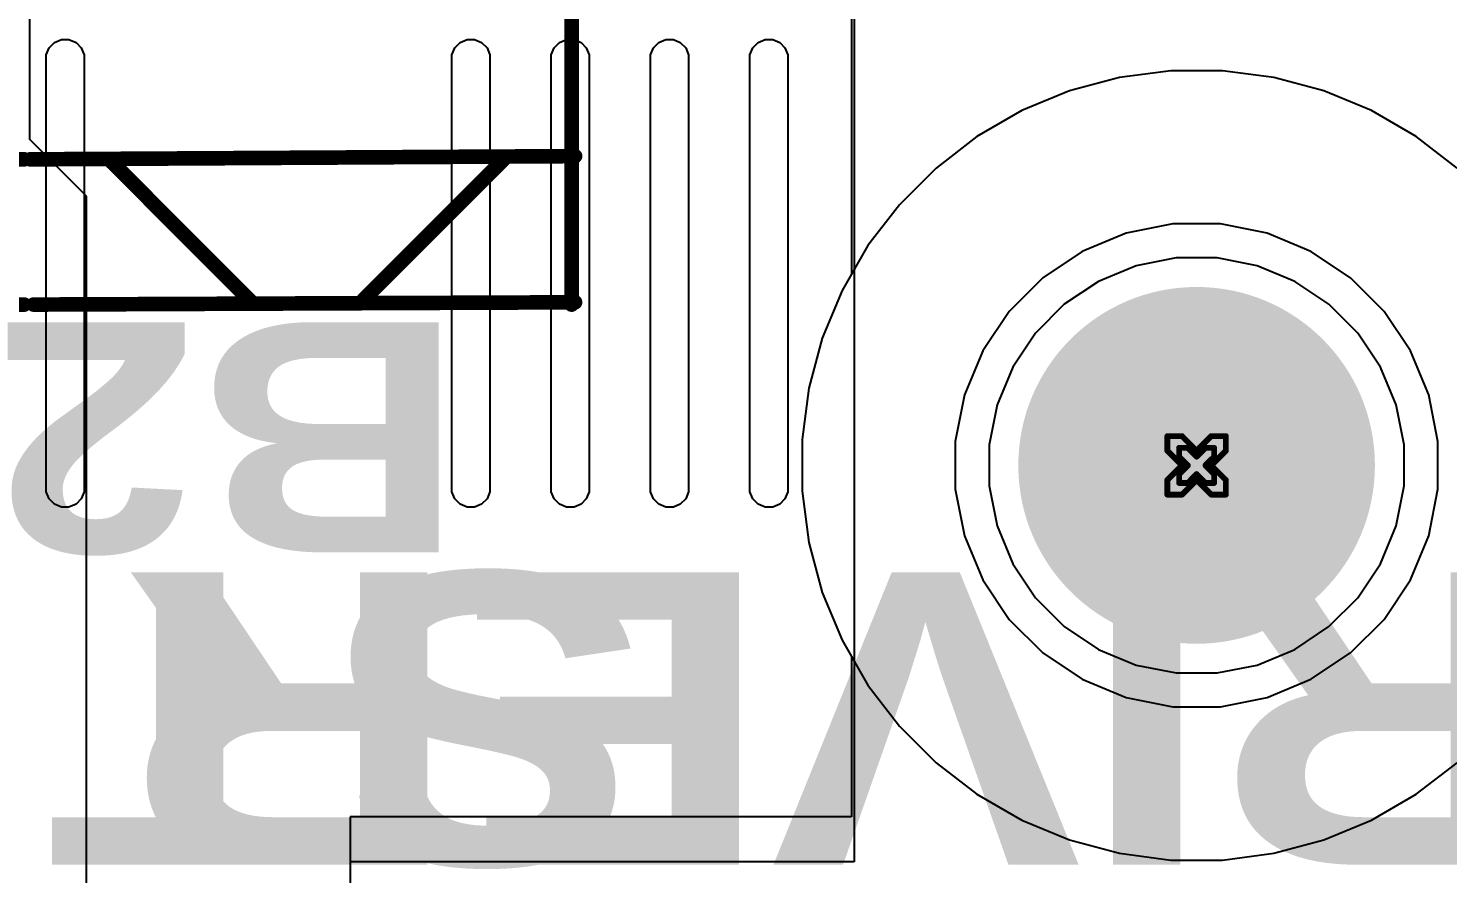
# Model space of a CAD drawing. Header units: inches. Extents: x -4 to 5258, y -4 to 5281.
# Drawn here: x 70.33 to 82.66, y 90.69 to 98.03 of the extents above; entities that cross this region are included whole.
import ezdxf

# ---------------------------------------------------------------- set-up
doc = ezdxf.new("R2010")
doc.units = ezdxf.units.IN
for name, color, linetype in [('Bottom Layer', 5, 'Continuous'), ('Bottom Solder', 6, 'Continuous'), ('Drill Drawing', 1, 'Continuous'), ('Layer 1', 16, 'Continuous'), ('Layer 2', 76, 'Continuous'), ('Pad Holes', 156, 'Continuous'), ('Top Layer', 1, 'Continuous'), ('Top Overlay', 2, 'Continuous'), ('Top Solder', 216, 'Continuous')]:
    doc.layers.add(name, color=color, linetype=linetype)
doc.styles.add('Arial Black_Bold', font='', dxfattribs={"height": 0.2})
doc.styles.get('Arial Black_Bold').set_extended_font_data('Arial Black', bold=True)

# ---------------------------------------------------------------- blocks, each defined once
blk = doc.blocks.new('DB128L_5_08_4P_GN_S_206')
at = {"layer": 'Top Overlay'}
for points in [[(-5.327, 5.1, 0.127, 0.127, 0), (-10.033, 5.08, 0.127, 0.127, 0)], [(-10.003, -4.9, 0.127, 0.127, 0), (-10.003, 5.1, 0.127, 0.127, 0)], [(-8.195, 5.057, 0.127, 0.127, 0), (-9.414, 3.838, 0.127, 0.127, 0)], [(-8.195, 5.06, 0.127, 0.127, 0), (-8.195, 5.057, 0.127, 0.127, 0)], [(-6.01, 3.866, 0.127, 0.127, 0), (-7.204, 5.06, 0.127, 0.127, 0)], [(4.706, 5.1, 0.127, 0.127, 0), (-5.244, 5.1, 0.127, 0.127, 0)], [(-5.297, 3.838, 0.127, 0.127, 0), (-10.033, 3.81, 0.127, 0.127, 0)], [(-6.01, 3.866, 0.127, 0.127, 0), (-6.01, 3.838, 0.127, 0.127, 0)], [(4.736, 3.838, 0.127, 0.127, 0), (-5.244, 3.838, 0.127, 0.127, 0)]]:
    blk.add_lwpolyline(points, format="xyseb", dxfattribs=at)
for points in [[(-10.065, 5.08, 0.0635, 0.0635, 1), (-10.001, 5.08, 0.0635, 0.0635, 1)], [(-10.035, 5.1, 0.0635, 0.0635, 1), (-9.971, 5.1, 0.0635, 0.0635, 1)], [(-8.226, 5.06, 0.0635, 0.0635, 1), (-8.163, 5.06, 0.0635, 0.0635, 1)], [(-8.226, 5.057, 0.0635, 0.0635, 1), (-8.163, 5.057, 0.0635, 0.0635, 1)], [(-8.226, 5.057, 0.0635, 0.0635, 1), (-8.163, 5.057, 0.0635, 0.0635, 1)], [(-7.236, 5.06, 0.0635, 0.0635, 1), (-7.172, 5.06, 0.0635, 0.0635, 1)], [(-5.359, 5.1, 0.0635, 0.0635, 1), (-5.295, 5.1, 0.0635, 0.0635, 1)], [(-5.276, 5.1, 0.0635, 0.0635, 1), (-5.212, 5.1, 0.0635, 0.0635, 1)], [(-10.065, 3.81, 0.0635, 0.0635, 1), (-10.001, 3.81, 0.0635, 0.0635, 1)], [(-9.446, 3.838, 0.0635, 0.0635, 1), (-9.382, 3.838, 0.0635, 0.0635, 1)], [(-6.042, 3.866, 0.0635, 0.0635, 1), (-5.978, 3.866, 0.0635, 0.0635, 1)], [(-6.042, 3.866, 0.0635, 0.0635, 1), (-5.978, 3.866, 0.0635, 0.0635, 1)], [(-6.042, 3.838, 0.0635, 0.0635, 1), (-5.978, 3.838, 0.0635, 0.0635, 1)], [(-5.329, 3.838, 0.0635, 0.0635, 1), (-5.265, 3.838, 0.0635, 0.0635, 1)], [(-5.276, 3.838, 0.0635, 0.0635, 1), (-5.212, 3.838, 0.0635, 0.0635, 1)]]:
    blk.add_lwpolyline(points, format="xyseb", close=True, dxfattribs=at)

msp = doc.modelspace()

# ---------------------------------------------------------------- hatches: boundary and pattern name
at = {"layer": 'Bottom Solder'}
h = msp.add_hatch(color=6, dxfattribs=at)
edge = h.paths.add_edge_path()
edge.add_arc((80.483, 94.237), 0.102, 0, 360)
at = {"layer": 'Pad Holes'}
h = msp.add_hatch(color=7, dxfattribs=at)
edge = h.paths.add_edge_path()
edge.add_arc((80.483, 94.237), 1.55, 0, 360)
at = {"layer": 'Top Solder'}
h = msp.add_hatch(color=216, dxfattribs=at)
edge = h.paths.add_edge_path()
edge.add_arc((80.483, 94.237), 0.102, 0, 360)

# ---------------------------------------------------------------- linework, layer by layer
at = {"layer": 'Bottom Layer'}
for p, q in [((79.871, 96.254), (79.489, 96.096)), ((79.871, 96.254), (79.489, 96.096)), ((80.277, 96.335), (79.871, 96.254)), ((80.277, 96.335), (79.871, 96.254)), ((80.483, 96.335), (80.277, 96.335)), ((80.69, 96.335), (80.277, 96.335)), ((80.69, 96.335), (80.483, 96.335)), ((81.095, 96.254), (80.69, 96.335)), ((81.095, 96.254), (80.69, 96.335)), ((81.477, 96.096), (81.095, 96.254)), ((81.477, 96.096), (81.095, 96.254)), ((79.489, 96.096), (79.146, 95.866)), ((79.489, 96.096), (79.146, 95.866)), ((81.821, 95.866), (81.477, 96.096)), ((81.821, 95.866), (81.477, 96.096)), ((79.146, 95.866), (78.854, 95.574)), ((79.146, 95.866), (78.854, 95.574)), ((82.113, 95.574), (81.821, 95.866)), ((82.113, 95.574), (81.821, 95.866)), ((78.854, 95.574), (78.624, 95.231)), ((78.854, 95.574), (78.624, 95.231)), ((82.342, 95.231), (82.113, 95.574)), ((82.342, 95.231), (82.113, 95.574)), ((78.624, 95.231), (78.466, 94.849)), ((78.624, 95.231), (78.466, 94.849)), ((82.501, 94.849), (82.342, 95.231)), ((82.501, 94.849), (82.342, 95.231)), ((78.466, 94.849), (78.385, 94.443)), ((78.466, 94.849), (78.385, 94.443)), ((82.581, 94.443), (82.501, 94.849)), ((82.581, 94.443), (82.501, 94.849)), ((78.385, 94.443), (78.385, 94.237)), ((78.385, 94.443), (78.385, 94.03)), ((82.581, 94.237), (82.581, 94.443)), ((82.581, 94.03), (82.581, 94.443)), ((78.385, 94.237), (78.385, 94.237)), ((78.385, 94.237), (78.385, 94.03)), ((82.581, 94.03), (82.581, 94.237)), ((78.385, 94.03), (78.466, 93.625)), ((78.385, 94.03), (78.466, 93.625)), ((82.501, 93.625), (82.581, 94.03)), ((82.501, 93.625), (82.581, 94.03)), ((78.466, 93.625), (78.624, 93.243)), ((78.466, 93.625), (78.624, 93.243)), ((82.342, 93.243), (82.501, 93.625)), ((82.342, 93.243), (82.501, 93.625)), ((78.624, 93.243), (78.854, 92.899)), ((78.624, 93.243), (78.854, 92.899)), ((82.113, 92.899), (82.342, 93.243)), ((82.113, 92.899), (82.342, 93.243)), ((78.854, 92.899), (79.146, 92.607)), ((78.854, 92.899), (79.146, 92.607)), ((81.821, 92.607), (82.113, 92.899)), ((81.821, 92.607), (82.113, 92.899)), ((79.146, 92.607), (79.489, 92.378)), ((79.146, 92.607), (79.489, 92.378)), ((81.477, 92.378), (81.821, 92.607)), ((81.477, 92.378), (81.821, 92.607)), ((79.489, 92.378), (79.871, 92.219)), ((79.489, 92.378), (79.871, 92.219)), ((81.095, 92.219), (81.477, 92.378)), ((81.095, 92.219), (81.477, 92.378)), ((79.871, 92.219), (80.277, 92.139)), ((79.871, 92.219), (80.277, 92.139)), ((80.69, 92.139), (81.095, 92.219)), ((80.69, 92.139), (81.095, 92.219)), ((80.277, 92.139), (80.483, 92.139)), ((80.277, 92.139), (80.69, 92.139)), ((80.483, 92.139), (80.69, 92.139))]:
    msp.add_line(p, q, dxfattribs=at)
at = {"layer": 'Bottom Solder'}
for p, q in [((70.483, 97.805), (70.508, 97.865)), ((70.508, 97.865), (70.555, 97.912)), ((70.555, 97.912), (70.615, 97.937)), ((70.615, 97.937), (70.648, 97.937)), ((70.648, 97.937), (70.681, 97.937)), ((70.681, 97.937), (70.742, 97.912)), ((70.742, 97.912), (70.788, 97.865)), ((70.788, 97.865), (70.813, 97.805)), ((74.01, 97.805), (74.035, 97.865)), ((74.035, 97.865), (74.081, 97.912)), ((74.081, 97.912), (74.142, 97.937)), ((74.142, 97.937), (74.175, 97.937)), ((74.175, 97.937), (74.207, 97.937)), ((74.207, 97.937), (74.268, 97.912)), ((74.268, 97.912), (74.315, 97.865)), ((74.315, 97.865), (74.34, 97.805)), ((74.873, 97.805), (74.898, 97.865)), ((74.898, 97.865), (74.945, 97.912)), ((74.945, 97.912), (75.005, 97.937)), ((75.005, 97.937), (75.038, 97.937)), ((75.038, 97.937), (75.071, 97.937)), ((75.071, 97.937), (75.132, 97.912)), ((75.132, 97.912), (75.178, 97.865)), ((75.178, 97.865), (75.203, 97.805)), ((75.737, 97.805), (75.762, 97.865)), ((75.762, 97.865), (75.808, 97.912)), ((75.808, 97.912), (75.869, 97.937)), ((75.869, 97.937), (75.902, 97.937)), ((75.902, 97.937), (75.935, 97.937)), ((75.935, 97.937), (75.995, 97.912)), ((75.995, 97.912), (76.042, 97.865)), ((76.042, 97.865), (76.067, 97.805)), ((76.6, 97.805), (76.625, 97.865)), ((76.625, 97.865), (76.672, 97.912)), ((76.672, 97.912), (76.733, 97.937)), ((76.733, 97.937), (76.765, 97.937)), ((76.765, 97.937), (76.798, 97.937)), ((76.798, 97.937), (76.859, 97.912)), ((76.859, 97.912), (76.905, 97.865)), ((76.905, 97.865), (76.931, 97.805)), ((70.483, 97.772), (70.483, 97.805)), ((70.483, 94.04), (70.483, 97.772)), ((70.813, 97.805), (70.813, 97.772)), ((70.813, 97.772), (70.813, 97.772)), ((70.813, 97.772), (70.813, 94.04)), ((74.01, 97.772), (74.01, 97.805)), ((74.01, 94.04), (74.01, 97.772)), ((74.34, 97.805), (74.34, 97.772)), ((74.34, 97.772), (74.34, 97.772)), ((74.34, 97.772), (74.34, 94.04)), ((74.873, 97.772), (74.873, 97.805)), ((74.873, 94.04), (74.873, 97.772)), ((75.203, 97.805), (75.203, 97.772)), ((75.203, 97.772), (75.203, 97.772)), ((75.203, 97.772), (75.203, 94.04)), ((75.737, 97.772), (75.737, 97.805)), ((75.737, 94.04), (75.737, 97.772)), ((76.067, 97.805), (76.067, 97.772)), ((76.067, 97.772), (76.067, 97.772)), ((76.067, 97.772), (76.067, 94.04)), ((76.6, 97.772), (76.6, 97.805)), ((76.6, 94.04), (76.6, 97.772)), ((76.931, 97.805), (76.931, 97.772)), ((76.931, 97.772), (76.931, 97.772)), ((76.931, 97.772), (76.931, 94.04)), ((70.483, 94.007), (70.483, 94.04)), ((70.483, 94.04), (70.483, 94.04)), ((70.813, 94.04), (70.813, 94.007)), ((74.01, 94.007), (74.01, 94.04)), ((74.01, 94.04), (74.01, 94.04)), ((74.34, 94.04), (74.34, 94.007)), ((74.873, 94.007), (74.873, 94.04)), ((74.873, 94.04), (74.873, 94.04)), ((75.203, 94.04), (75.203, 94.007)), ((75.737, 94.007), (75.737, 94.04)), ((75.737, 94.04), (75.737, 94.04)), ((76.067, 94.04), (76.067, 94.007)), ((76.6, 94.007), (76.6, 94.04)), ((76.6, 94.04), (76.6, 94.04)), ((76.931, 94.04), (76.931, 94.007)), ((70.508, 93.946), (70.483, 94.007)), ((70.555, 93.9), (70.508, 93.946)), ((70.615, 93.875), (70.555, 93.9)), ((70.742, 93.9), (70.681, 93.875)), ((70.788, 93.946), (70.742, 93.9)), ((70.813, 94.007), (70.788, 93.946)), ((74.035, 93.946), (74.01, 94.007)), ((74.081, 93.9), (74.035, 93.946)), ((74.142, 93.875), (74.081, 93.9)), ((74.268, 93.9), (74.207, 93.875)), ((74.315, 93.946), (74.268, 93.9)), ((74.34, 94.007), (74.315, 93.946)), ((74.898, 93.946), (74.873, 94.007)), ((74.945, 93.9), (74.898, 93.946)), ((75.005, 93.875), (74.945, 93.9)), ((75.132, 93.9), (75.071, 93.875)), ((75.178, 93.946), (75.132, 93.9)), ((75.203, 94.007), (75.178, 93.946)), ((75.762, 93.946), (75.737, 94.007)), ((75.808, 93.9), (75.762, 93.946)), ((75.869, 93.875), (75.808, 93.9)), ((75.995, 93.9), (75.935, 93.875)), ((76.042, 93.946), (75.995, 93.9)), ((76.067, 94.007), (76.042, 93.946)), ((76.625, 93.946), (76.6, 94.007)), ((76.672, 93.9), (76.625, 93.946)), ((76.733, 93.875), (76.672, 93.9)), ((76.859, 93.9), (76.798, 93.875)), ((76.905, 93.946), (76.859, 93.9)), ((76.931, 94.007), (76.905, 93.946)), ((70.648, 93.875), (70.615, 93.875)), ((70.681, 93.875), (70.648, 93.875)), ((74.175, 93.875), (74.142, 93.875)), ((74.207, 93.875), (74.175, 93.875)), ((75.038, 93.875), (75.005, 93.875)), ((75.071, 93.875), (75.038, 93.875)), ((75.902, 93.875), (75.869, 93.875)), ((75.935, 93.875), (75.902, 93.875)), ((76.765, 93.875), (76.733, 93.875)), ((76.798, 93.875), (76.765, 93.875))]:
    msp.add_line(p, q, dxfattribs=at)
at = {"layer": 'Drill Drawing'}
for points in [[(80.229, 94.364, 0.0508, 0.0508, 0), (80.229, 94.491, 0.0508, 0.0508, 0)], [(80.229, 94.491, 0.0508, 0.0508, 0), (80.356, 94.491, 0.0508, 0.0508, 0)], [(80.356, 94.491, 0.0508, 0.0508, 0), (80.483, 94.364, 0.0508, 0.0508, 0)], [(80.483, 94.364, 0.0508, 0.0508, 0), (80.61, 94.491, 0.0508, 0.0508, 0)], [(80.61, 94.491, 0.0508, 0.0508, 0), (80.737, 94.491, 0.0508, 0.0508, 0)], [(80.737, 94.364, 0.0508, 0.0508, 0), (80.737, 94.491, 0.0508, 0.0508, 0)], [(80.229, 94.364, 0.0508, 0.0508, 0), (80.356, 94.237, 0.0508, 0.0508, 0)], [(80.331, 94.313, 0.0508, 0.0508, 0), (80.331, 94.389, 0.0508, 0.0508, 0)], [(80.331, 94.389, 0.0508, 0.0508, 0), (80.407, 94.389, 0.0508, 0.0508, 0)], [(80.407, 94.389, 0.0508, 0.0508, 0), (80.483, 94.313, 0.0508, 0.0508, 0)], [(80.483, 94.313, 0.0508, 0.0508, 0), (80.559, 94.389, 0.0508, 0.0508, 0)], [(80.559, 94.389, 0.0508, 0.0508, 0), (80.636, 94.389, 0.0508, 0.0508, 0)], [(80.61, 94.237, 0.0508, 0.0508, 0), (80.737, 94.364, 0.0508, 0.0508, 0)], [(80.636, 94.313, 0.0508, 0.0508, 0), (80.636, 94.389, 0.0508, 0.0508, 0)], [(80.229, 94.11, 0.0508, 0.0508, 0), (80.356, 94.237, 0.0508, 0.0508, 0)], [(80.331, 94.313, 0.0508, 0.0508, 0), (80.407, 94.237, 0.0508, 0.0508, 0)], [(80.331, 94.161, 0.0508, 0.0508, 0), (80.407, 94.237, 0.0508, 0.0508, 0)], [(80.559, 94.237, 0.0508, 0.0508, 0), (80.636, 94.313, 0.0508, 0.0508, 0)], [(80.559, 94.237, 0.0508, 0.0508, 0), (80.636, 94.161, 0.0508, 0.0508, 0)], [(80.61, 94.237, 0.0508, 0.0508, 0), (80.737, 94.11, 0.0508, 0.0508, 0)], [(80.229, 93.983, 0.0508, 0.0508, 0), (80.229, 94.11, 0.0508, 0.0508, 0)], [(80.331, 94.084, 0.0508, 0.0508, 0), (80.331, 94.161, 0.0508, 0.0508, 0)], [(80.356, 93.983, 0.0508, 0.0508, 0), (80.483, 94.11, 0.0508, 0.0508, 0)], [(80.407, 94.084, 0.0508, 0.0508, 0), (80.483, 94.161, 0.0508, 0.0508, 0)], [(80.483, 94.161, 0.0508, 0.0508, 0), (80.559, 94.084, 0.0508, 0.0508, 0)], [(80.483, 94.11, 0.0508, 0.0508, 0), (80.61, 93.983, 0.0508, 0.0508, 0)], [(80.636, 94.084, 0.0508, 0.0508, 0), (80.636, 94.161, 0.0508, 0.0508, 0)], [(80.737, 93.983, 0.0508, 0.0508, 0), (80.737, 94.11, 0.0508, 0.0508, 0)], [(80.229, 93.983, 0.0508, 0.0508, 0), (80.356, 93.983, 0.0508, 0.0508, 0)], [(80.331, 94.084, 0.0508, 0.0508, 0), (80.407, 94.084, 0.0508, 0.0508, 0)], [(80.559, 94.084, 0.0508, 0.0508, 0), (80.636, 94.084, 0.0508, 0.0508, 0)], [(80.61, 93.983, 0.0508, 0.0508, 0), (80.737, 93.983, 0.0508, 0.0508, 0)]]:
    msp.add_lwpolyline(points, format="xyseb", dxfattribs=at)
for points in [[(80.216, 94.491, 0.0254, 0.0254, 1), (80.242, 94.491, 0.0254, 0.0254, 1)], [(80.216, 94.491, 0.0254, 0.0254, 1), (80.242, 94.491, 0.0254, 0.0254, 1)], [(80.343, 94.491, 0.0254, 0.0254, 1), (80.369, 94.491, 0.0254, 0.0254, 1)], [(80.343, 94.491, 0.0254, 0.0254, 1), (80.369, 94.491, 0.0254, 0.0254, 1)], [(80.597, 94.491, 0.0254, 0.0254, 1), (80.623, 94.491, 0.0254, 0.0254, 1)], [(80.597, 94.491, 0.0254, 0.0254, 1), (80.623, 94.491, 0.0254, 0.0254, 1)], [(80.724, 94.491, 0.0254, 0.0254, 1), (80.75, 94.491, 0.0254, 0.0254, 1)], [(80.724, 94.491, 0.0254, 0.0254, 1), (80.75, 94.491, 0.0254, 0.0254, 1)], [(80.216, 94.364, 0.0254, 0.0254, 1), (80.242, 94.364, 0.0254, 0.0254, 1)], [(80.216, 94.364, 0.0254, 0.0254, 1), (80.242, 94.364, 0.0254, 0.0254, 1)], [(80.318, 94.389, 0.0254, 0.0254, 1), (80.343, 94.389, 0.0254, 0.0254, 1)], [(80.318, 94.389, 0.0254, 0.0254, 1), (80.343, 94.389, 0.0254, 0.0254, 1)], [(80.394, 94.389, 0.0254, 0.0254, 1), (80.42, 94.389, 0.0254, 0.0254, 1)], [(80.394, 94.389, 0.0254, 0.0254, 1), (80.42, 94.389, 0.0254, 0.0254, 1)], [(80.47, 94.364, 0.0254, 0.0254, 1), (80.496, 94.364, 0.0254, 0.0254, 1)], [(80.47, 94.364, 0.0254, 0.0254, 1), (80.496, 94.364, 0.0254, 0.0254, 1)], [(80.547, 94.389, 0.0254, 0.0254, 1), (80.572, 94.389, 0.0254, 0.0254, 1)], [(80.547, 94.389, 0.0254, 0.0254, 1), (80.572, 94.389, 0.0254, 0.0254, 1)], [(80.623, 94.389, 0.0254, 0.0254, 1), (80.648, 94.389, 0.0254, 0.0254, 1)], [(80.623, 94.389, 0.0254, 0.0254, 1), (80.648, 94.389, 0.0254, 0.0254, 1)], [(80.724, 94.364, 0.0254, 0.0254, 1), (80.75, 94.364, 0.0254, 0.0254, 1)], [(80.724, 94.364, 0.0254, 0.0254, 1), (80.75, 94.364, 0.0254, 0.0254, 1)], [(80.318, 94.313, 0.0254, 0.0254, 1), (80.343, 94.313, 0.0254, 0.0254, 1)], [(80.318, 94.313, 0.0254, 0.0254, 1), (80.343, 94.313, 0.0254, 0.0254, 1)], [(80.343, 94.237, 0.0254, 0.0254, 1), (80.369, 94.237, 0.0254, 0.0254, 1)], [(80.343, 94.237, 0.0254, 0.0254, 1), (80.369, 94.237, 0.0254, 0.0254, 1)], [(80.394, 94.237, 0.0254, 0.0254, 1), (80.42, 94.237, 0.0254, 0.0254, 1)], [(80.394, 94.237, 0.0254, 0.0254, 1), (80.42, 94.237, 0.0254, 0.0254, 1)], [(80.47, 94.313, 0.0254, 0.0254, 1), (80.496, 94.313, 0.0254, 0.0254, 1)], [(80.47, 94.313, 0.0254, 0.0254, 1), (80.496, 94.313, 0.0254, 0.0254, 1)], [(80.547, 94.237, 0.0254, 0.0254, 1), (80.572, 94.237, 0.0254, 0.0254, 1)], [(80.547, 94.237, 0.0254, 0.0254, 1), (80.572, 94.237, 0.0254, 0.0254, 1)], [(80.597, 94.237, 0.0254, 0.0254, 1), (80.623, 94.237, 0.0254, 0.0254, 1)], [(80.597, 94.237, 0.0254, 0.0254, 1), (80.623, 94.237, 0.0254, 0.0254, 1)], [(80.623, 94.313, 0.0254, 0.0254, 1), (80.648, 94.313, 0.0254, 0.0254, 1)], [(80.623, 94.313, 0.0254, 0.0254, 1), (80.648, 94.313, 0.0254, 0.0254, 1)], [(80.216, 94.11, 0.0254, 0.0254, 1), (80.242, 94.11, 0.0254, 0.0254, 1)], [(80.216, 94.11, 0.0254, 0.0254, 1), (80.242, 94.11, 0.0254, 0.0254, 1)], [(80.318, 94.161, 0.0254, 0.0254, 1), (80.343, 94.161, 0.0254, 0.0254, 1)], [(80.318, 94.161, 0.0254, 0.0254, 1), (80.343, 94.161, 0.0254, 0.0254, 1)], [(80.47, 94.161, 0.0254, 0.0254, 1), (80.496, 94.161, 0.0254, 0.0254, 1)], [(80.47, 94.161, 0.0254, 0.0254, 1), (80.496, 94.161, 0.0254, 0.0254, 1)], [(80.47, 94.11, 0.0254, 0.0254, 1), (80.496, 94.11, 0.0254, 0.0254, 1)], [(80.47, 94.11, 0.0254, 0.0254, 1), (80.496, 94.11, 0.0254, 0.0254, 1)], [(80.623, 94.161, 0.0254, 0.0254, 1), (80.648, 94.161, 0.0254, 0.0254, 1)], [(80.623, 94.161, 0.0254, 0.0254, 1), (80.648, 94.161, 0.0254, 0.0254, 1)], [(80.724, 94.11, 0.0254, 0.0254, 1), (80.75, 94.11, 0.0254, 0.0254, 1)], [(80.724, 94.11, 0.0254, 0.0254, 1), (80.75, 94.11, 0.0254, 0.0254, 1)], [(80.216, 93.983, 0.0254, 0.0254, 1), (80.242, 93.983, 0.0254, 0.0254, 1)], [(80.216, 93.983, 0.0254, 0.0254, 1), (80.242, 93.983, 0.0254, 0.0254, 1)], [(80.318, 94.084, 0.0254, 0.0254, 1), (80.343, 94.084, 0.0254, 0.0254, 1)], [(80.318, 94.084, 0.0254, 0.0254, 1), (80.343, 94.084, 0.0254, 0.0254, 1)], [(80.343, 93.983, 0.0254, 0.0254, 1), (80.369, 93.983, 0.0254, 0.0254, 1)], [(80.343, 93.983, 0.0254, 0.0254, 1), (80.369, 93.983, 0.0254, 0.0254, 1)], [(80.394, 94.084, 0.0254, 0.0254, 1), (80.42, 94.084, 0.0254, 0.0254, 1)], [(80.394, 94.084, 0.0254, 0.0254, 1), (80.42, 94.084, 0.0254, 0.0254, 1)], [(80.547, 94.084, 0.0254, 0.0254, 1), (80.572, 94.084, 0.0254, 0.0254, 1)], [(80.547, 94.084, 0.0254, 0.0254, 1), (80.572, 94.084, 0.0254, 0.0254, 1)], [(80.597, 93.983, 0.0254, 0.0254, 1), (80.623, 93.983, 0.0254, 0.0254, 1)], [(80.597, 93.983, 0.0254, 0.0254, 1), (80.623, 93.983, 0.0254, 0.0254, 1)], [(80.623, 94.084, 0.0254, 0.0254, 1), (80.648, 94.084, 0.0254, 0.0254, 1)], [(80.623, 94.084, 0.0254, 0.0254, 1), (80.648, 94.084, 0.0254, 0.0254, 1)], [(80.724, 93.983, 0.0254, 0.0254, 1), (80.75, 93.983, 0.0254, 0.0254, 1)], [(80.724, 93.983, 0.0254, 0.0254, 1), (80.75, 93.983, 0.0254, 0.0254, 1)]]:
    msp.add_lwpolyline(points, format="xyseb", close=True, dxfattribs=at)
at = {"layer": 'Layer 1'}
for p, q in [((80.306, 96.041), (79.957, 95.971)), ((80.661, 96.041), (80.306, 96.041)), ((81.009, 95.971), (80.661, 96.041)), ((79.957, 95.971), (79.629, 95.835)), ((81.338, 95.835), (81.009, 95.971)), ((79.629, 95.835), (79.333, 95.638)), ((81.633, 95.638), (81.338, 95.835)), ((79.333, 95.638), (79.082, 95.387)), ((81.884, 95.387), (81.633, 95.638)), ((79.082, 95.387), (78.885, 95.091)), ((82.082, 95.091), (81.884, 95.387)), ((78.885, 95.091), (78.749, 94.763)), ((82.218, 94.763), (82.082, 95.091)), ((78.749, 94.763), (78.679, 94.414)), ((82.287, 94.414), (82.218, 94.763)), ((78.679, 94.414), (78.679, 94.059)), ((82.287, 94.059), (82.287, 94.414)), ((78.679, 94.059), (78.749, 93.711)), ((82.218, 93.711), (82.287, 94.059)), ((78.749, 93.711), (78.885, 93.382)), ((82.082, 93.382), (82.218, 93.711)), ((78.885, 93.382), (79.082, 93.087)), ((81.884, 93.087), (82.082, 93.382)), ((79.082, 93.087), (79.333, 92.836)), ((81.633, 92.836), (81.884, 93.087)), ((79.333, 92.836), (79.629, 92.638)), ((81.338, 92.638), (81.633, 92.836)), ((79.629, 92.638), (79.957, 92.502)), ((81.009, 92.502), (81.338, 92.638)), ((79.957, 92.502), (80.306, 92.433)), ((80.306, 92.433), (80.661, 92.433)), ((80.661, 92.433), (81.009, 92.502))]:
    msp.add_line(p, q, dxfattribs=at)
at = {"layer": 'Layer 2'}
for p, q in [((70.34, 97.067), (70.34, 105.241)), ((77.505, 105.241), (77.505, 90.792)), ((70.833, 96.575), (70.34, 97.067)), ((70.833, 96.276), (70.833, 96.575)), ((70.834, 96.269), (70.833, 96.276)), ((70.834, 83.533), (70.834, 96.269)), ((70.834, 96.269), (70.834, 96.269)), ((77.505, 90.792), (73.124, 90.792)), ((73.124, 90.792), (73.124, 88.481))]:
    msp.add_line(p, q, dxfattribs=at)
at = {"layer": 'Top Layer'}
for p, q in [((70.34, 97.067), (70.34, 105.241)), ((77.483, 105.241), (77.483, 95.898)), ((79.813, 97.607), (79.379, 97.491)), ((80.258, 97.665), (79.813, 97.607)), ((80.483, 97.665), (80.258, 97.665)), ((80.708, 97.665), (80.483, 97.665)), ((81.154, 97.607), (80.708, 97.665)), ((81.588, 97.491), (81.154, 97.607)), ((79.379, 97.491), (78.963, 97.319)), ((82.003, 97.319), (81.588, 97.491)), ((78.963, 97.319), (78.574, 97.094)), ((82.392, 97.094), (82.003, 97.319)), ((78.574, 97.094), (78.218, 96.82)), ((82.749, 96.82), (82.392, 97.094)), ((70.833, 96.575), (70.34, 97.067)), ((78.218, 96.82), (77.9, 96.502)), ((70.833, 96.276), (70.833, 96.575)), ((77.9, 96.502), (77.626, 96.146)), ((70.834, 96.269), (70.833, 96.276)), ((70.834, 83.653), (70.834, 96.269)), ((70.834, 96.269), (70.834, 96.269)), ((77.626, 96.146), (77.401, 95.757)), ((77.483, 95.898), (77.401, 95.757)), ((77.401, 95.757), (77.229, 95.341)), ((77.401, 95.757), (77.229, 95.341)), ((77.229, 95.341), (77.113, 94.907)), ((77.229, 95.341), (77.113, 94.907)), ((77.113, 94.907), (77.054, 94.462)), ((77.113, 94.907), (77.054, 94.462)), ((77.054, 94.462), (77.054, 94.237)), ((77.054, 94.462), (77.054, 94.012)), ((77.054, 94.237), (77.054, 94.237)), ((77.054, 94.237), (77.054, 94.012)), ((77.054, 94.012), (77.113, 93.566)), ((77.054, 94.012), (77.113, 93.566)), ((77.113, 93.566), (77.229, 93.132)), ((77.113, 93.566), (77.229, 93.132)), ((77.229, 93.132), (77.401, 92.717)), ((77.229, 93.132), (77.401, 92.717)), ((77.401, 92.717), (77.626, 92.328)), ((77.401, 92.717), (77.483, 92.576)), ((77.483, 92.576), (77.483, 91.182)), ((77.626, 92.328), (77.9, 91.971)), ((77.9, 91.971), (78.218, 91.653)), ((78.218, 91.653), (78.574, 91.38)), ((82.392, 91.38), (82.749, 91.653)), ((78.574, 91.38), (78.963, 91.155)), ((82.003, 91.155), (82.392, 91.38)), ((77.483, 91.182), (73.124, 91.182)), ((73.124, 91.182), (73.124, 86.211)), ((78.963, 91.155), (79.379, 90.983)), ((81.588, 90.983), (82.003, 91.155)), ((79.379, 90.983), (79.813, 90.867)), ((81.154, 90.867), (81.588, 90.983)), ((79.813, 90.867), (80.258, 90.808)), ((80.258, 90.808), (80.483, 90.808)), ((80.483, 90.808), (80.708, 90.808)), ((80.708, 90.808), (81.154, 90.867))]:
    msp.add_line(p, q, dxfattribs=at)

# ---------------------------------------------------------------- block references
at = {"rotation": 180}
msp.add_blockref('DB128L_5_08_4P_GN_S_206', (65.047, 100.734), dxfattribs=at)

# ---------------------------------------------------------------- texts
at = {"layer": 'Top Overlay', "style": 'Arial Black_Bold'}
for s, height, p in [('B2', 2, (74.107, 95.481)), ('STEPPER DRIVER - 4', 2.54, (75.679, 93.307)), ('STEPPER DRIVER - 3', 2.54, (106.565, 93.307))]:
    msp.add_text(s, height=height, rotation=180, dxfattribs=at).set_placement(p)

doc.saveas('drawing.dxf')
